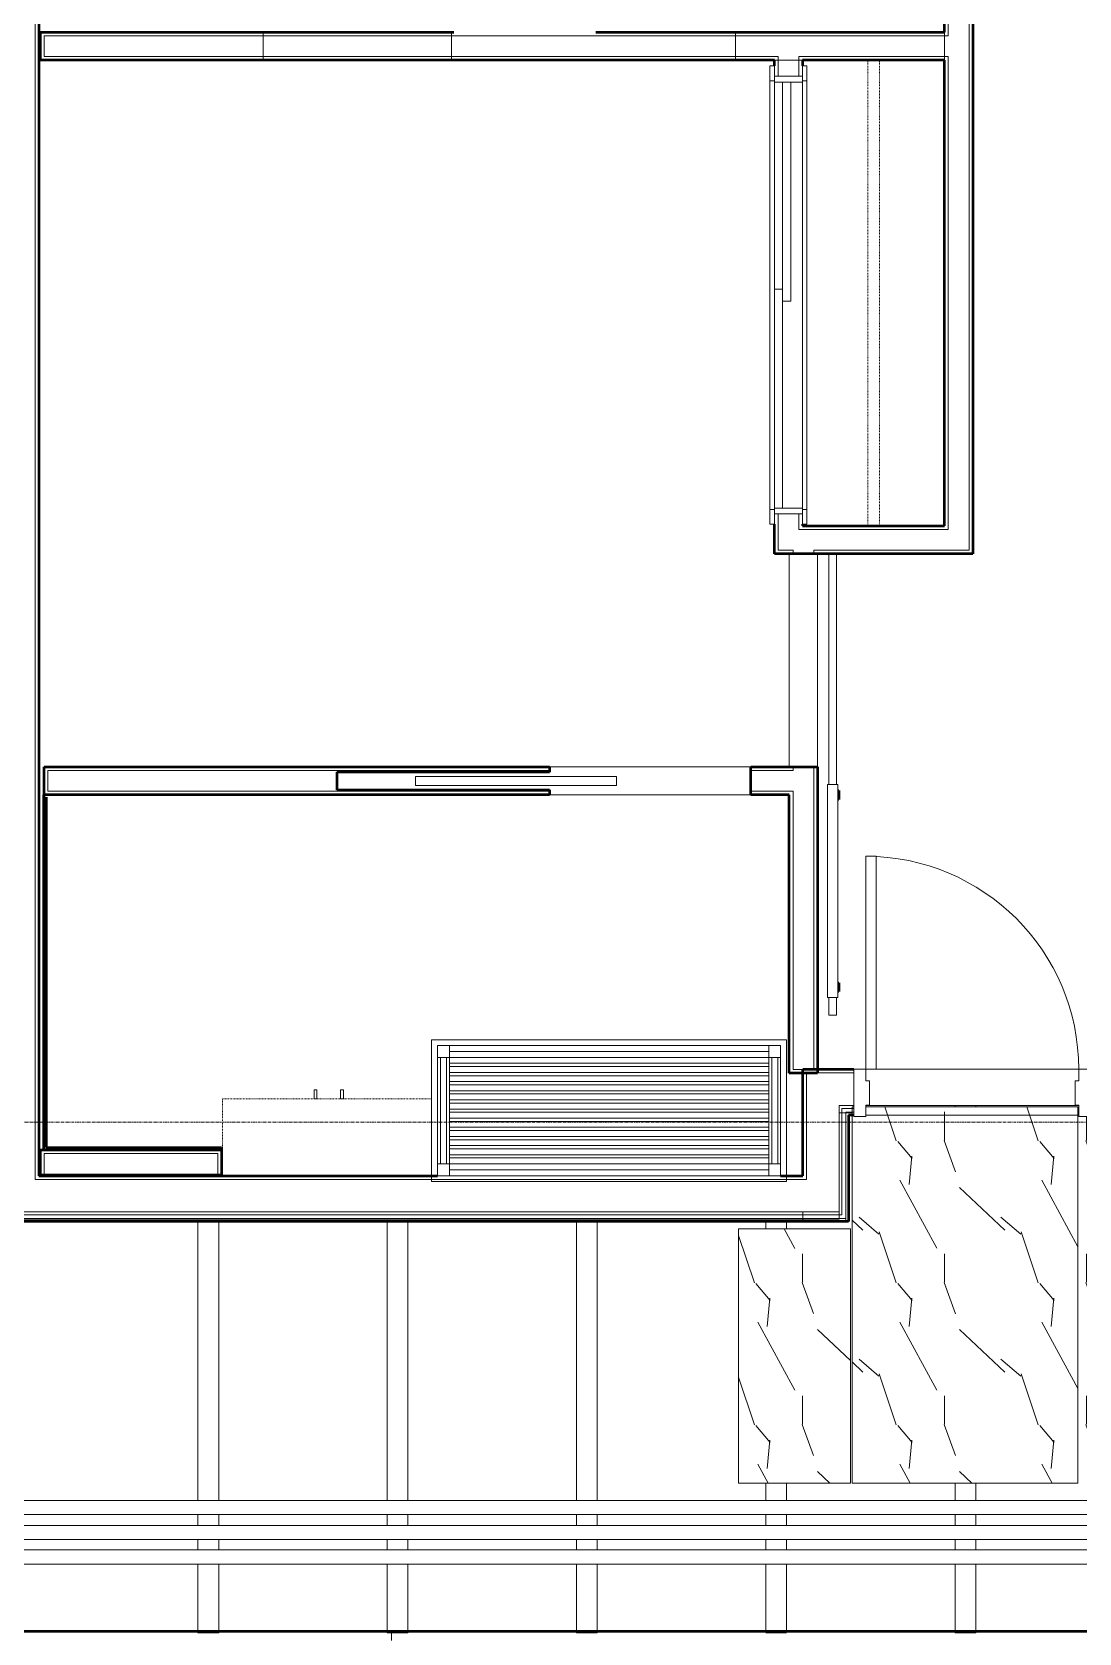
# Model space of a CAD drawing. Header units: inches. Extents: x -4235 to -464, y 9767 to 12359.
# Drawn here: x -3403.7 to -3226.7, y 10380.8 to 10651.5 of the extents above; entities that cross this region are included whole.
import ezdxf

# ---------------------------------------------------------------- set-up
doc = ezdxf.new("R2010")
doc.units = ezdxf.units.IN
doc.header["$MEASUREMENT"] = 0
doc.linetypes.add('Dash', pattern=[0.25, 0.125, -0.125])
doc.linetypes.add('Grid Line 1_2_', pattern=[0.875, 0.5, -0.125, 0.125, -0.125])
for name, color, linetype, lineweight in [('0-1', 7, 'Continuous', 5), ('0-2', 10, 'Continuous', 9), ('A-CLNG-1', 254, 'Continuous', 9), ('A-CLNG-2', 10, 'Continuous', 9), ('A-CLNG-PATT-1', 253, 'Continuous', 13), ('A-DOOR-1', 10, 'Continuous', 9), ('A-DOOR-2', 50, 'Continuous', 20), ('A-DOOR-3', 254, 'Continuous', 9), ('A-DOOR-4', 7, 'Continuous', 50), ('A-DOOR-FRAM-1', 10, 'Continuous', 9), ('A-DOOR-FRAM-2', 50, 'Continuous', 20), ('A-FLOR-3', 192, 'Continuous', 9), ('A-WALL-1', 7, 'Continuous', 50), ('A-WALL-2', 250, 'Continuous', 13), ('A-WALL-3', 10, 'Continuous', 9), ('A-WALL-4', 254, 'Continuous', 9), ('I-WALL-1', 7, 'Continuous', 50), ('I-WALL-2', 10, 'Continuous', 9), ('I-WALL-3', 254, 'Continuous', 9), ('P-PIPE-1', 10, 'Continuous', 9), ('Q-CASE-1', 254, 'Continuous', 9), ('Q-CASE-2', 10, 'Continuous', 9), ('Q-CASE-3', 254, 'Dash', 9), ('Q-CASE-4', 10, 'Dash', 9), ('Q-CASE-HDLN-1', 10, 'Dash', 9), ('Q-CASE-HDLN-2', 254, 'Dash', 9), ('S-BEAM', 12, 'Continuous', 9), ('S-GRID-1', 1, 'Grid Line 1_2_', 9)]:
    doc.layers.add(name, color=color, linetype=linetype, lineweight=lineweight)

# ---------------------------------------------------------------- blocks, each defined once
blk = doc.blocks.new('POCKET - FLUSH - 2-10 x 6-8-2882530-BACKGROUND - RCP - 2ND FLOOR')
at = {"layer": 'A-DOOR-2'}
for p, q in [((-39.67, -0.75), (-39.67, 0.75)), ((-39.67, 0.75), (-5.67, 0.75)), ((-5.67, 0.75), (-5.67, -0.75)), ((-5.67, -0.75), (-39.67, -0.75))]:
    blk.add_line(p, q, dxfattribs=at)
blk = doc.blocks.new('SLIDING - FLUSH - 6-0 x 6-8-3203587-BACKGROUND - RCP - 2ND FLOOR')
at = {"layer": 'A-DOOR-1'}
for p, q in [((-38.75, 2.25), (-38.75, 3)), ((-36.25, 3), (-38.75, 3)), ((36.25, 3), (-36.25, 3)), ((-36.25, 3), (-36.25, 2.25)), ((36.25, 2.25), (36.25, 3)), ((36.25, 3), (38.75, 3)), ((38.75, 3), (38.75, 2.25)), ((-38.75, 2.25), (-36.25, 2.25)), ((1, 2.25), (-36, 2.25)), ((-36, 2.25), (-36, 0.875)), ((-36, 0.875), (1, 0.875)), ((36, 0.875), (-1, 0.875)), ((-1, 0.875), (-1, -0.5)), ((1, 2.25), (1, 0.875)), ((36, 0.875), (36, -0.5)), ((38.75, 2.25), (36.25, 2.25)), ((-38.75, -3.25), (-38.75, -2.5)), ((-36.25, -2.5), (-38.75, -2.5)), ((-36.25, -2.5), (-36.25, -3.25)), ((-1, -0.5), (36, -0.5)), ((36.25, -2.5), (38.75, -2.5)), ((36.25, -3.25), (36.25, -2.5)), ((38.75, -2.5), (38.75, -3.25)), ((-38.75, -3.25), (-36.25, -3.25)), ((-36.25, -3.25), (36.25, -3.25)), ((38.75, -3.25), (36.25, -3.25))]:
    blk.add_line(p, q, dxfattribs=at)
at = {"layer": 'A-DOOR-FRAM-1'}
for p, q in [((-36, 2.25), (-37, 2.25)), ((-37, -2.5), (-37, 2.25)), ((-36, 2.25), (-36, -2.5)), ((36, 2.25), (1, 2.25)), ((36, -2.5), (36, 2.25)), ((36, 2.25), (37, 2.25)), ((37, 2.25), (37, -2.5)), ((-37, -2.5), (-36, -2.5)), ((-36, -2.5), (36, -2.5)), ((37, -2.5), (36, -2.5))]:
    blk.add_line(p, q, dxfattribs=at)
blk = doc.blocks.new('BARN - FLUSH - 3-0 x 7-0 BARN DOOR-V100-BACKGROUND - RCP - 2ND FLOOR')
at = {"layer": 'A-DOOR-1'}
for p, q in [((-57, -4.32), (-60, -4.32)), ((-60, -4.32), (-60, -4.95)), ((-60, -4.95), (-60, -5.57)), ((-57, -5.82), (-57, -4.07)), ((-57, -4.07), (-21, -4.07)), ((-21, -4.07), (-21, -5.82)), ((18, -4.32), (-21, -4.32)), ((18, -4.34), (18, -4.95)), ((18, -4.95), (18, -5.55)), ((-60, -5.57), (-57, -5.57)), ((-21, -5.82), (-57, -5.82)), ((-21, -5.57), (18, -5.57))]:
    blk.add_line(p, q, dxfattribs=at)
at = {"layer": 'A-DOOR-3'}
for p, q in [((18, -4.95), (18, -4.32)), ((18, -5.57), (18, -4.95))]:
    blk.add_line(p, q, dxfattribs=at)
at = {"layer": 'A-DOOR-4'}
for p, q in [((-56, -6), (-56, -5.82)), ((-54.5, -6), (-56, -6)), ((-54.5, -5.82), (-54.5, -6)), ((-23.5, -6), (-23.5, -5.82)), ((-22, -6), (-23.5, -6)), ((-22, -5.82), (-22, -6))]:
    blk.add_line(p, q, dxfattribs=at)
blk = doc.blocks.new('OD_CW_Closet - OD_CW_Closet-3242987-BACKGROUND - RCP - 2ND FLOOR')
at = {"layer": 'Q-CASE-HDLN-1'}
for p, q in [((0.74, 13), (79.49, 13)), ((0.74, 11), (79.49, 11)), ((0.74, 0), (1.73, 0)), ((4.23, 0), (76.73, 0)), ((79.23, 0), (79.49, 0))]:
    blk.add_line(p, q, dxfattribs=at)
at = {"layer": 'Q-CASE-HDLN-2'}
for p, q in [((79.49, 24), (0.74, 24)), ((0.74, 24), (0.74, 0)), ((79.49, 0), (79.49, 24))]:
    blk.add_line(p, q, dxfattribs=at)
blk = doc.blocks.new('Bath Vanity - Bath Vanity 60_-V82-BACKGROUND - RCP - 2ND FLOOR')
at = {"layer": 'Q-CASE-1'}
for p, q in [((-29.26, 0), (-29.26, 1)), ((30.74, 1), (30.74, 0)), ((30.74, 0), (-29.26, 0))]:
    blk.add_line(p, q, dxfattribs=at)
at = {"layer": 'Q-CASE-2'}
for p, q in [((-29.26, 1), (-29.26, 24)), ((-29.26, 24), (30.74, 24)), ((-28.26, 21), (-28.26, 23)), ((-28.26, 23), (-26.26, 23)), ((-26.26, 23), (27.74, 23)), ((-26.26, 23), (-26.26, 21)), ((-26.26, 22), (27.74, 22)), ((27.74, 21), (27.74, 23)), ((27.74, 23), (29.74, 23)), ((29.74, 23), (29.74, 21)), ((30.74, 24), (30.74, 1)), ((-28.26, 21), (-28.26, 3)), ((-26.26, 21), (-28.26, 21)), ((-27.76, 21), (-27.76, 3)), ((-26.76, 21), (-26.76, 3)), ((27.74, 21), (-26.26, 21)), ((-26.26, 21), (-26.26, 3)), ((-26.26, 20), (27.74, 20)), ((27.74, 19.45), (-26.26, 19.45)), ((27.74, 21), (27.74, 3)), ((29.74, 21), (27.74, 21)), ((28.24, 21), (28.24, 3)), ((29.24, 21), (29.24, 3)), ((29.74, 21), (29.74, 3)), ((-26.26, 18.45), (27.74, 18.45)), ((27.74, 17.91), (-26.26, 17.91)), ((-26.26, 16.91), (27.74, 16.91)), ((27.74, 16.36), (-26.26, 16.36)), ((-26.26, 15.36), (27.74, 15.36)), ((27.74, 14.82), (-26.26, 14.82)), ((-26.26, 13.82), (27.74, 13.82)), ((27.74, 13.27), (-26.26, 13.27)), ((-26.26, 12.27), (27.74, 12.27)), ((27.74, 11.73), (-26.26, 11.73)), ((-26.26, 10.73), (27.74, 10.73)), ((27.74, 10.18), (-26.26, 10.18)), ((-26.26, 9.18), (27.74, 9.18)), ((27.74, 8.64), (-26.26, 8.64)), ((-26.26, 7.64), (27.74, 7.64)), ((27.74, 7.09), (-26.26, 7.09)), ((-26.26, 6.09), (27.74, 6.09)), ((27.74, 5.55), (-26.26, 5.55)), ((-28.26, 1), (-28.26, 3)), ((-28.26, 3), (-26.26, 3)), ((-26.26, 4.55), (27.74, 4.55)), ((27.74, 4), (-26.26, 4)), ((-26.26, 3), (27.74, 3)), ((-26.26, 3), (-26.26, 1)), ((27.74, 1), (27.74, 3)), ((27.74, 3), (29.74, 3)), ((29.74, 3), (29.74, 1)), ((-26.26, 1), (-28.26, 1)), ((-26.26, 2), (27.74, 2)), ((-26.26, 1), (27.74, 1)), ((29.74, 1), (27.74, 1))]:
    blk.add_line(p, q, dxfattribs=at)
blk = doc.blocks.new('300 Series Wall Hung Cabinet_326 - 36_-V92-BACKGROUND - RCP - 2ND FLOOR')
at = {"layer": 'Q-CASE-2'}
for p, q in [((-2.01, 14.69), (-2.5, 14.69)), ((-2.5, 14.69), (-2.5, 13.19)), ((-2.01, 13.19), (-2.01, 14.69)), ((2.49, 14.69), (2, 14.69)), ((2, 14.69), (2, 13.19)), ((2.49, 13.19), (2.49, 14.69)), ((-2.5, 13.19), (-2.01, 13.19)), ((2, 13.19), (2.49, 13.19))]:
    blk.add_line(p, q, dxfattribs=at)
at = {"layer": 'Q-CASE-3'}
blk.add_line((17.37, 0.19), (-18, 0.19), dxfattribs=at)
at = {"layer": 'Q-CASE-4'}
for p, q in [((-18, 0.19), (-18, 13.19)), ((-18, 13.19), (17.37, 13.19))]:
    blk.add_line(p, q, dxfattribs=at)
blk = doc.blocks.new('CTR - 1st Phase - Unit Layouts_rvt-1-BACKGROUND - RCP - 2ND FLOOR')
at = {"layer": 'A-WALL-1'}
for p, q in [((-3249.45, 10651.54), (-3249.45, 10673.55)), ((-3244.7, 10673.55), (-3244.7, 10568.04)), ((-3402.3, 10650.92), (-3402.3, 10651.54)), ((-3402.3, 10651.54), (-3332.42, 10651.54)), ((-3402.3, 10647.42), (-3402.3, 10650.92)), ((-3308.42, 10651.54), (-3249.45, 10651.54)), ((-3402.3, 10646.79), (-3402.3, 10647.42)), ((-3278.22, 10646.79), (-3402.3, 10646.79)), ((-3278.22, 10645.8), (-3278.22, 10646.79)), ((-3273.47, 10646.79), (-3273.47, 10645.8)), ((-3249.45, 10646.79), (-3273.47, 10646.79)), ((-3249.45, 10568.04), (-3249.45, 10646.79)), ((-3278.22, 10563.29), (-3278.22, 10568.3)), ((-3273.47, 10568.3), (-3273.47, 10568.04)), ((-3273.47, 10568.04), (-3249.45, 10568.04)), ((-3244.7, 10568.04), (-3244.7, 10563.91)), ((-3277.6, 10563.29), (-3278.22, 10563.29)), ((-3273.47, 10563.29), (-3277.6, 10563.29)), ((-3244.7, 10563.29), (-3273.47, 10563.29)), ((-3244.7, 10563.91), (-3244.7, 10563.29)), ((-3401.67, 10527.29), (-3316.22, 10527.29)), ((-3401.67, 10526.66), (-3401.67, 10527.29)), ((-3401.67, 10523.16), (-3401.67, 10526.66)), ((-3316.22, 10526.41), (-3352.22, 10526.41)), ((-3352.22, 10526.41), (-3352.22, 10523.41)), ((-3316.22, 10527.29), (-3316.22, 10526.41)), ((-3282.22, 10527.29), (-3275.7, 10527.29)), ((-3282.22, 10522.54), (-3282.22, 10527.29)), ((-3275.7, 10527.29), (-3270.95, 10527.29)), ((-3270.95, 10527.29), (-3270.95, 10475.52)), ((-3401.71, 10462.54), (-3401.71, 10522.54)), ((-3401.71, 10522.54), (-3401.33, 10522.54)), ((-3401.67, 10522.54), (-3401.67, 10523.16)), ((-3316.22, 10522.54), (-3401.67, 10522.54)), ((-3352.22, 10523.41), (-3316.22, 10523.41)), ((-3316.22, 10523.41), (-3316.22, 10522.54)), ((-3275.7, 10522.54), (-3282.22, 10522.54)), ((-3275.7, 10475.52), (-3275.7, 10522.54)), ((-3401.33, 10522.16), (-3401.33, 10462.91)), ((-3275.07, 10475.52), (-3275.7, 10475.52)), ((-3271.57, 10475.52), (-3275.07, 10475.52)), ((-3270.95, 10475.52), (-3271.57, 10475.52)), ((-3401.33, 10462.91), (-3371.71, 10462.91)), ((-3371.71, 10462.91), (-3371.71, 10462.54)), ((-3402.3, 10462.54), (-3371.67, 10462.54)), ((-3402.3, 10461.91), (-3402.3, 10462.54)), ((-3402.3, 10458.41), (-3402.3, 10461.91)), ((-3401.33, 10462.54), (-3401.71, 10462.54)), ((-3371.71, 10462.54), (-3401.33, 10462.54)), ((-3371.67, 10462.54), (-3371.67, 10461.91)), ((-3371.67, 10461.91), (-3371.67, 10458.41)), ((-3402.3, 10458.16), (-3402.3, 10458.41)), ((-3371.67, 10458.16), (-3402.3, 10458.16)), ((-3371.67, 10458.41), (-3371.67, 10458.16))]:
    blk.add_line(p, q, dxfattribs=at)
at = {"layer": 'A-WALL-2'}
for p, q in [((-3248.82, 10672.93), (-3248.82, 10650.92)), ((-3245.32, 10672.93), (-3245.32, 10568.04)), ((-3401.67, 10647.42), (-3401.67, 10650.92)), ((-3401.67, 10650.92), (-3249.45, 10650.92)), ((-3249.45, 10650.92), (-3248.82, 10650.92)), ((-3401.67, 10647.42), (-3277.6, 10647.42)), ((-3277.6, 10646.79), (-3277.6, 10647.42)), ((-3277.6, 10644.05), (-3277.6, 10646.79)), ((-3274.1, 10646.79), (-3274.1, 10647.42)), ((-3274.1, 10647.42), (-3249.45, 10647.42)), ((-3274.1, 10644.05), (-3274.1, 10646.79)), ((-3249.45, 10647.42), (-3248.82, 10647.42)), ((-3248.82, 10647.42), (-3248.82, 10568.04)), ((-3277.6, 10563.91), (-3277.6, 10570.05)), ((-3274.1, 10567.41), (-3274.1, 10570.05)), ((-3274.1, 10567.41), (-3273.47, 10567.41)), ((-3273.47, 10567.41), (-3248.82, 10567.41)), ((-3248.82, 10567.41), (-3248.82, 10568.04)), ((-3245.32, 10567.41), (-3245.32, 10568.04)), ((-3245.32, 10563.91), (-3245.32, 10567.41)), ((-3277.6, 10563.91), (-3275.07, 10563.91)), ((-3275.07, 10563.29), (-3275.07, 10563.91)), ((-3271.57, 10563.29), (-3271.57, 10563.91)), ((-3271.57, 10563.91), (-3245.32, 10563.91)), ((-3316.22, 10526.66), (-3401.05, 10526.66)), ((-3401.05, 10523.16), (-3401.05, 10526.66)), ((-3275.7, 10526.66), (-3282.22, 10526.66)), ((-3275.07, 10526.66), (-3275.7, 10526.66)), ((-3275.07, 10526.66), (-3275.07, 10527.29)), ((-3271.57, 10476.14), (-3271.57, 10527.29)), ((-3316.22, 10523.16), (-3401.05, 10523.16)), ((-3275.7, 10523.16), (-3282.22, 10523.16)), ((-3275.07, 10523.16), (-3275.7, 10523.16)), ((-3275.07, 10476.14), (-3275.07, 10523.16)), ((-3271.57, 10476.14), (-3275.07, 10476.14)), ((-3372.3, 10461.91), (-3401.67, 10461.91)), ((-3401.67, 10458.41), (-3401.67, 10461.91)), ((-3372.3, 10461.91), (-3372.3, 10458.41)), ((-3402.3, 10458.41), (-3401.67, 10458.41)), ((-3401.67, 10458.41), (-3402.3, 10458.41)), ((-3372.3, 10458.41), (-3401.67, 10458.41)), ((-3372.3, 10458.41), (-3371.67, 10458.41)), ((-3371.67, 10458.41), (-3372.3, 10458.41))]:
    blk.add_line(p, q, dxfattribs=at)
at = {"layer": 'A-WALL-3'}
for p, q in [((-3401.67, 10651.54), (-3364.67, 10651.54)), ((-3364.67, 10651.54), (-3332.82, 10651.54)), ((-3332.82, 10651.54), (-3332.42, 10651.54)), ((-3308.42, 10651.54), (-3284.82, 10651.54)), ((-3284.82, 10651.54), (-3284.2, 10651.54)), ((-3249.45, 10646.79), (-3249.45, 10651.54)), ((-3273.47, 10646.79), (-3278.22, 10646.79)), ((-3273.47, 10644.05), (-3278.22, 10644.05)), ((-3273.47, 10570.05), (-3278.22, 10570.05)), ((-3275.7, 10563.29), (-3275.7, 10527.29)), ((-3270.95, 10527.29), (-3270.95, 10563.29)), ((-3282.22, 10527.29), (-3316.22, 10527.29)), ((-3316.22, 10522.54), (-3282.22, 10522.54))]:
    blk.add_line(p, q, dxfattribs=at)
at = {"layer": 'A-WALL-4'}
for p, q in [((-3402.3, 10646.79), (-3402.3, 10651.54)), ((-3402.3, 10651.54), (-3401.67, 10651.54)), ((-3364.67, 10651.54), (-3364.67, 10646.79)), ((-3364.67, 10651.54), (-3364.67, 10646.79)), ((-3332.82, 10651.54), (-3332.82, 10646.79)), ((-3332.82, 10651.54), (-3332.82, 10646.79)), ((-3284.82, 10651.54), (-3284.82, 10646.82)), ((-3284.82, 10646.82), (-3284.82, 10651.54)), ((-3284.2, 10651.54), (-3249.45, 10651.54)), ((-3364.67, 10646.79), (-3402.3, 10646.79)), ((-3332.82, 10646.79), (-3364.67, 10646.79)), ((-3284.82, 10646.79), (-3332.82, 10646.79)), ((-3278.22, 10646.79), (-3284.82, 10646.79)), ((-3249.45, 10646.79), (-3273.47, 10646.79)), ((-3275.7, 10563.29), (-3270.95, 10563.29)), ((-3352.22, 10523.41), (-3352.22, 10526.41)), ((-3352.22, 10526.41), (-3316.22, 10526.41)), ((-3316.22, 10526.41), (-3316.22, 10527.29)), ((-3282.22, 10527.29), (-3282.22, 10522.54)), ((-3270.95, 10527.29), (-3275.7, 10527.29)), ((-3316.22, 10523.41), (-3352.22, 10523.41)), ((-3316.22, 10522.54), (-3316.22, 10523.41))]:
    blk.add_line(p, q, dxfattribs=at)
at = {"layer": '0-2'}
for name, p, rotation in [('OD_CW_Closet - OD_CW_Closet-3242987-BACKGROUND - RCP - 2ND FLOOR', (-3273.45, 10647.53), 269.9999999998876), ('SLIDING - FLUSH - 6-0 x 6-8-3203587-BACKGROUND - RCP - 2ND FLOOR', (-3275.97, 10607.05), 89.99999999992824), ('BARN - FLUSH - 3-0 x 7-0 BARN DOOR-V100-BACKGROUND - RCP - 2ND FLOOR', (-3273.32, 10545.29), 89.99999999990546)]:
    blk.add_blockref(name, p, dxfattribs=dict(at, rotation=rotation))
for name, p in [('POCKET - FLUSH - 2-10 x 6-8-2882530-BACKGROUND - RCP - 2ND FLOOR', (-3299.22, 10524.91)), ('Bath Vanity - Bath Vanity 60_-V82-BACKGROUND - RCP - 2ND FLOOR', (-3306.91, 10457.16)), ('300 Series Wall Hung Cabinet_326 - 36_-V92-BACKGROUND - RCP - 2ND FLOOR', (-3353.55, 10457.98))]:
    blk.add_blockref(name, p, dxfattribs=at)
blk = doc.blocks.new('HOLLOW METAL - UNIT DOOR-2191980-BACKGROUND - RCP - 2ND FLOOR')
at = {"layer": 'A-DOOR-1'}
blk.add_arc((18, -4.125), 36, 180, 270, dxfattribs=at)
at = {"layer": 'A-DOOR-2'}
for p, q in [((16.25, -4.125), (18, -4.125)), ((16.25, -40.125), (16.25, -4.125)), ((18, -4.125), (18, -40.125)), ((18, -40.125), (16.25, -40.125))]:
    blk.add_line(p, q, dxfattribs=at)
at = {"layer": 'A-DOOR-FRAM-2'}
for p, q in [((-20, 3.875), (-18, 3.875)), ((-20, -4.125), (-20, 3.875)), ((-18, 3.875), (-18, 1.9375)), ((18, 3.875), (20, 3.875)), ((18, 1.9375), (18, 3.875)), ((20, 3.875), (20, -4.125)), ((-18, 1.9375), (-17.375, 1.9375)), ((-17.375, 1.9375), (-17.375, -2.1875)), ((17.375, 1.9375), (18, 1.9375)), ((17.375, -2.1875), (17.375, 1.9375)), ((-18, -2.1875), (-18, -4.125)), ((-17.375, -2.1875), (-18, -2.1875)), ((18, -2.1875), (17.375, -2.1875)), ((18, -4.125), (18, -2.1875)), ((-18, -4.125), (-20, -4.125)), ((20, -4.125), (18, -4.125))]:
    blk.add_line(p, q, dxfattribs=at)
blk = doc.blocks.new('CTR - 1st Phase - Common Walls_rvt-1-BACKGROUND - RCP - 2ND FLOOR')
at = {"layer": 'A-CLNG-PATT-1'}
h = blk.add_hatch(dxfattribs=at)
h.set_pattern_fill('FP_3', color=256, style=0, pattern_type=2)
h.set_pattern_definition([(108.435, (6.24, 0), (-23.9995167, 47.999875), [9.107, -66.787]), (139.399, (3.36, 8.64), (-144.0005735, 119.9994401), [4.425, -216.844]), (136.848, (24, 11.52), (-360.00235884, 335.99803914), [10.527, -515.834]), (109.983, (16.32, 18.72), (-71.99926767, 192.0004429), [5.618, -275.295]), (90, (14.4, 0), (-24, 24), [4.8, -19.2]), (118.443, (14.4, 4.8), (168.00080613, -311.999948405), [13.101, -641.971]), (84.289, (8.16, 16.32), (-24.00143285, -215.9997167), [4.824, -236.373]), (129.806, (8.64, 21.12), (96.0006462, -119.9991583), [3.749, -183.697])])
h.paths.add_polyline_path([(-3265.34, 10406.19), (-3265.34, 10449.16), (-3284.29, 10449.16), (-3284.29, 10406.19), (-3276.07, 10406.19)], flags=0)
h.paths.add_polyline_path([(-3207.74, 10406.19), (-3207.74, 10469.8), (-3224.77, 10469.8), (-3224.77, 10468.16), (-3226.69, 10468.16), (-3226.69, 10406.19), (-3220.01, 10406.19)], flags=0)
h.paths.add_polyline_path([(-3226.94, 10406.19), (-3226.94, 10469.8), (-3262.77, 10469.8), (-3262.77, 10468.16), (-3264.77, 10468.16), (-3264.77, 10469.8), (-3265.09, 10469.8), (-3265.09, 10406.19), (-3234.02, 10406.19)], flags=0)
at = {"layer": 'A-CLNG-1'}
for p, q in [((-3265.09, 10468.41), (-3265.09, 10469.8)), ((-3265.09, 10469.8), (-3264.77, 10469.8)), ((-3262.77, 10469.8), (-3226.94, 10469.8)), ((-3226.94, 10469.8), (-3226.94, 10468.41))]:
    blk.add_line(p, q, dxfattribs=at)
at = {"layer": 'A-CLNG-2'}
for p, q in [((-3265.09, 10406.19), (-3265.09, 10468.41)), ((-3226.94, 10468.41), (-3226.94, 10406.19)), ((-3284.29, 10406.19), (-3284.29, 10449.16)), ((-3284.29, 10449.16), (-3265.34, 10449.16)), ((-3265.34, 10449.16), (-3265.34, 10406.19)), ((-3265.34, 10406.19), (-3284.29, 10406.19)), ((-3226.94, 10406.19), (-3265.09, 10406.19))]:
    blk.add_line(p, q, dxfattribs=at)
at = {"layer": 'A-WALL-2'}
for p, q in [((-3403.17, 10843.41), (-3403.17, 10457.54)), ((-3272.8, 10457.54), (-3272.8, 10475.54)), ((-3267.3, 10475.54), (-3272.8, 10475.54)), ((-3265.67, 10475.54), (-3267.3, 10475.54)), ((-3264.77, 10475.54), (-3265.67, 10475.54)), ((-3267.3, 10452.04), (-3267.3, 10470.04)), ((-3266.8, 10470.04), (-3267.3, 10470.04)), ((-3265.67, 10470.04), (-3266.8, 10470.04)), ((-3266.8, 10451.54), (-3266.8, 10469.54)), ((-3266.17, 10469.54), (-3266.8, 10469.54)), ((-3265.67, 10469.54), (-3266.17, 10469.54)), ((-3266.17, 10450.91), (-3266.17, 10468.91)), ((-3265.67, 10468.91), (-3266.17, 10468.91)), ((-3264.77, 10470.04), (-3265.67, 10470.04)), ((-3264.77, 10469.54), (-3265.67, 10469.54)), ((-3264.77, 10468.91), (-3265.67, 10468.91)), ((-3403.17, 10457.54), (-3402.55, 10457.54)), ((-3402.55, 10457.54), (-3273.42, 10457.54)), ((-3273.42, 10457.54), (-3272.8, 10457.54)), ((-3408.67, 10452.04), (-3403.17, 10452.04)), ((-3403.17, 10452.04), (-3402.55, 10452.04)), ((-3402.55, 10452.04), (-3273.42, 10452.04)), ((-3273.42, 10452.04), (-3272.8, 10452.04)), ((-3272.8, 10452.04), (-3267.3, 10452.04)), ((-3409.17, 10450.91), (-3402.55, 10450.91)), ((-3408.67, 10451.54), (-3402.55, 10451.54)), ((-3402.55, 10451.54), (-3273.42, 10451.54)), ((-3402.55, 10450.91), (-3273.42, 10450.91)), ((-3273.42, 10451.54), (-3267.3, 10451.54)), ((-3273.42, 10450.91), (-3266.8, 10450.91)), ((-3267.3, 10451.54), (-3266.8, 10451.54)), ((-3266.8, 10450.91), (-3266.17, 10450.91)), ((-3266.17, 10450.41), (-3266.17, 10450.91)), ((-3266.17, 10450.41), (-3266.17, 10450.91))]:
    blk.add_line(p, q, dxfattribs=at)
at = {"layer": 'I-WALL-1'}
for p, q in [((-3402.55, 10843.41), (-3402.55, 10458.16)), ((-3273.42, 10458.16), (-3273.42, 10476.16)), ((-3273.42, 10476.16), (-3272.8, 10476.16)), ((-3272.8, 10476.16), (-3265.67, 10476.16)), ((-3265.67, 10476.16), (-3264.77, 10476.16)), ((-3265.67, 10468.41), (-3265.67, 10450.41)), ((-3264.77, 10468.41), (-3265.67, 10468.41)), ((-3402.55, 10458.16), (-3335.17, 10458.16)), ((-3277.17, 10458.16), (-3273.42, 10458.16)), ((-3402.55, 10450.41), (-3409.8, 10450.41)), ((-3273.42, 10450.41), (-3402.55, 10450.41)), ((-3266.17, 10450.41), (-3273.42, 10450.41)), ((-3265.67, 10450.41), (-3266.17, 10450.41)), ((-3418.3, 10381.16), (-3342.97, 10381.16)), ((-3342.97, 10381.16), (-3208.5, 10381.16))]:
    blk.add_line(p, q, dxfattribs=at)
at = {"layer": 'I-WALL-2'}
for p, q in [((-3226.77, 10476.16), (-3261.02, 10476.16)), ((-3262.77, 10468.41), (-3226.77, 10468.41)), ((-3273.42, 10450.79), (-3273.42, 10452.04)), ((-3273.42, 10450.79), (-3273.42, 10452.04)), ((-3273.42, 10450.41), (-3284.29, 10450.41)), ((-3273.42, 10450.41), (-3273.42, 10450.79)), ((-3273.42, 10450.41), (-3273.42, 10450.79)), ((-3273.42, 10450.41), (-3266.05, 10450.41)), ((-3342.97, 10381.16), (-3342.97, 10379.54)), ((-3342.97, 10379.54), (-3342.97, 10381.16))]:
    blk.add_line(p, q, dxfattribs=at)
at = {"layer": 'I-WALL-3'}
for p, q in [((-3265.67, 10468.41), (-3265.67, 10450.41)), ((-3265.09, 10468.41), (-3265.67, 10468.41)), ((-3226.77, 10468.41), (-3226.94, 10468.41)), ((-3410.3, 10450.41), (-3402.55, 10450.41)), ((-3284.29, 10450.41), (-3402.55, 10450.41)), ((-3266.05, 10450.41), (-3265.67, 10450.41)), ((-3418.3, 10381.16), (-3342.97, 10381.16)), ((-3342.97, 10381.16), (-3208.5, 10381.16))]:
    blk.add_line(p, q, dxfattribs=at)
at = {"layer": 'P-PIPE-1'}
for p, q in [((-3435.32, 10403.25), (-2798.23, 10403.25)), ((-2798.23, 10400.87), (-3435.32, 10400.87)), ((-3435.32, 10399.01), (-2798.23, 10399.01)), ((-2798.23, 10396.63), (-3435.32, 10396.63)), ((-3435.32, 10394.88), (-2798.23, 10394.88)), ((-2798.23, 10392.5), (-3435.32, 10392.5))]:
    blk.add_line(p, q, dxfattribs=at)
at = {"layer": '0-2', "rotation": 180}
blk.add_blockref('HOLLOW METAL - UNIT DOOR-2191980-BACKGROUND - RCP - 2ND FLOOR', (-3244.77, 10472.04), dxfattribs=at)
blk = doc.blocks.new('Dimension Lumber - LVL - 3_5X5_5-2690758-BACKGROUND - RCP - 2ND FLOOR')
at = {"layer": 'S-BEAM'}
for p, q in [((-34.76, 1.75), (-34.76, -1.75)), ((-34.76, 1.75), (-34.49, 1.75)), ((-34.49, 1.75), (-23.15, 1.75)), ((-20.77, 1.75), (-19.02, 1.75)), ((-16.65, 1.75), (-14.78, 1.75)), ((-12.4, 1.75), (34.76, 1.75)), ((34.76, -1.75), (34.76, 1.75)), ((-34.76, -1.75), (-34.49, -1.75)), ((-34.49, -1.75), (-23.15, -1.75)), ((-20.77, -1.75), (-19.02, -1.75)), ((-16.65, -1.75), (-14.78, -1.75)), ((-12.4, -1.75), (34.76, -1.75))]:
    blk.add_line(p, q, dxfattribs=at)
blk = doc.blocks.new('Dimension Lumber - LVL - 3_5X5_5-V232-BACKGROUND - RCP - 2ND FLOOR')
at = {"layer": 'S-BEAM'}
for p, q in [((-34.76, 1.75), (-34.76, -1.75)), ((-34.76, 1.75), (-34.49, 1.75)), ((-34.49, 1.75), (-23.14, 1.75)), ((-20.77, 1.75), (-19.02, 1.75)), ((-16.65, 1.75), (-14.77, 1.75)), ((-12.4, 1.75), (34.76, 1.75)), ((34.76, -1.75), (34.76, 1.75)), ((-34.76, -1.75), (-34.49, -1.75)), ((-34.49, -1.75), (-23.14, -1.75)), ((-20.77, -1.75), (-19.02, -1.75)), ((-16.65, -1.75), (-14.77, -1.75)), ((-12.4, -1.75), (34.76, -1.75))]:
    blk.add_line(p, q, dxfattribs=at)
blk = doc.blocks.new('Dimension Lumber - LVL - 3_5X5_5-V233-BACKGROUND - RCP - 2ND FLOOR')
at = {"layer": 'S-BEAM'}
for p, q in [((-34.76, 1.75), (-34.76, -1.75)), ((-34.76, 1.75), (-34.49, 1.75)), ((-34.49, 1.75), (-23.14, 1.75)), ((-20.77, 1.75), (-19.02, 1.75)), ((-16.65, 1.75), (-14.77, 1.75)), ((-12.4, 1.75), (34.76, 1.75)), ((34.76, -1.75), (34.76, 1.75)), ((-34.76, -1.75), (-34.49, -1.75)), ((-34.49, -1.75), (-23.14, -1.75)), ((-20.77, -1.75), (-19.01, -1.75)), ((-16.65, -1.75), (-14.77, -1.75)), ((-12.4, -1.75), (34.76, -1.75))]:
    blk.add_line(p, q, dxfattribs=at)
blk = doc.blocks.new('Dimension Lumber - LVL - 3_5X5_5-V234-BACKGROUND - RCP - 2ND FLOOR')
at = {"layer": 'S-BEAM'}
for p, q in [((-34.76, 1.75), (-34.76, -1.75)), ((-34.75, 1.75), (-34.49, 1.75)), ((-34.49, 1.75), (-23.14, 1.75)), ((-20.77, 1.75), (-19.01, 1.75)), ((-16.65, 1.75), (-14.77, 1.75)), ((-12.4, 1.75), (-9.46, 1.75)), ((33.51, 1.75), (34.51, 1.75)), ((34.51, 1.75), (34.76, 1.75)), ((34.76, -1.75), (34.76, 1.75)), ((-34.74, -1.75), (-34.49, -1.75)), ((-34.49, -1.75), (-23.14, -1.75)), ((-20.77, -1.75), (-19.01, -1.75)), ((-16.65, -1.75), (-14.77, -1.75)), ((-12.4, -1.75), (-9.46, -1.75)), ((33.51, -1.75), (34.51, -1.75)), ((34.51, -1.75), (34.76, -1.75))]:
    blk.add_line(p, q, dxfattribs=at)
blk = doc.blocks.new('Dimension Lumber - LVL - 3_5X5_5-2690763-BACKGROUND - RCP - 2ND FLOOR')
at = {"layer": 'S-BEAM'}
for p, q in [((-45.37, 1.75), (-45.37, -1.75)), ((-45.37, 1.75), (-45.1, 1.75)), ((-45.1, 1.75), (-33.76, 1.75)), ((-31.39, 1.75), (-29.63, 1.75)), ((-27.26, 1.75), (-25.39, 1.75)), ((-23.02, 1.75), (-20.07, 1.75)), ((43.53, 1.75), (43.78, 1.75)), ((-45.37, -1.75), (-45.1, -1.75)), ((-45.1, -1.75), (-33.76, -1.75)), ((-31.39, -1.75), (-29.63, -1.75)), ((-27.26, -1.75), (-25.39, -1.75)), ((-23.02, -1.75), (-20.07, -1.75)), ((43.53, -1.75), (43.78, -1.75))]:
    blk.add_line(p, q, dxfattribs=at)

msp = doc.modelspace()

# ---------------------------------------------------------------- linework, layer by layer
at = {"layer": 'A-FLOR-3'}
for p, q in [((-3264.77, 10470.04), (-3267.3, 10470.04)), ((-3267.3, 10470.04), (-3267.3, 10450.91)), ((-3267.3, 10468.79), (-3266.82, 10468.79)), ((-3266.8, 10468.79), (-3266.18, 10468.79)), ((-3266.17, 10468.79), (-3265.09, 10468.79)), ((-3226.77, 10470.04), (-3262.77, 10470.04)), ((-3226.94, 10468.79), (-3226.77, 10468.79)), ((-3267.3, 10452.04), (-3408.67, 10452.04)), ((-3409.92, 10450.79), (-3267.3, 10450.79)), ((-3267.3, 10450.79), (-3267.3, 10450.88))]:
    msp.add_line(p, q, dxfattribs=at)
at = {"layer": 'S-GRID-1'}
msp.add_line((-464.45, 10467.19), (-4185.7, 10467.19), dxfattribs=at)

# ---------------------------------------------------------------- block references
at = {"layer": '0-1'}
for name in ['CTR - 1st Phase - Unit Layouts_rvt-1-BACKGROUND - RCP - 2ND FLOOR', 'CTR - 1st Phase - Common Walls_rvt-1-BACKGROUND - RCP - 2ND FLOOR']:
    msp.add_blockref(name, (0, 0), dxfattribs=at)
at = {"layer": 'S-BEAM'}
for name, p, rotation in [('Dimension Lumber - LVL - 3_5X5_5-2690763-BACKGROUND - RCP - 2ND FLOOR', (-3245.92, 10426.26), 90.00000000000087), ('Dimension Lumber - LVL - 3_5X5_5-2690758-BACKGROUND - RCP - 2ND FLOOR', (-3373.92, 10415.65), 90.00000000000057), ('Dimension Lumber - LVL - 3_5X5_5-V232-BACKGROUND - RCP - 2ND FLOOR', (-3341.92, 10415.65), 90.00000000000057), ('Dimension Lumber - LVL - 3_5X5_5-V233-BACKGROUND - RCP - 2ND FLOOR', (-3309.92, 10415.65), 90.00000000000057), ('Dimension Lumber - LVL - 3_5X5_5-V234-BACKGROUND - RCP - 2ND FLOOR', (-3277.92, 10415.65), 90.00000000000057)]:
    msp.add_blockref(name, p, dxfattribs=dict(at, rotation=rotation))

doc.saveas('drawing.dxf')
